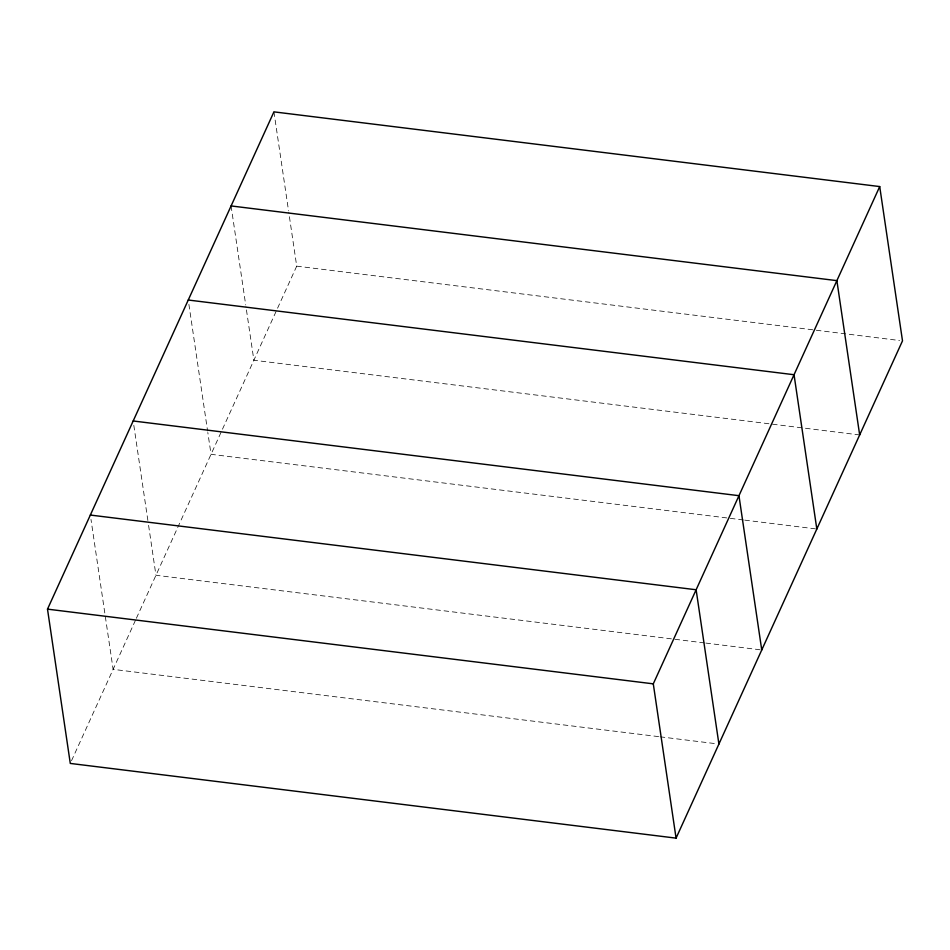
<?xml version="1.0" encoding="UTF-8"?>
<svg xmlns="http://www.w3.org/2000/svg" width="950" height="950" viewBox="0 0 950 950"><rect width="100%" height="100%" fill="white"/><g stroke="black" fill="none" stroke-linecap="round" stroke-linejoin="round"><path stroke-width="0.71" stroke-dasharray="4.75 3.56" d="M71.511 760.748L135.767 619.626M136.373 618.284L296.709 266.154L288.764 212.301M296.709 266.154L899.555 340.504M859.667 434.946L253.876 360.24L245.919 306.375M743.304 519.959L211.042 454.314L207.812 432.476M744.776 520.137L816.822 529.019M704.401 642.913L155.954 575.273L148.438 524.329M705.874 643.091L760.273 649.8M658.623 736.63L113.121 669.358L90.986 519.424M660.096 736.808L717.44 743.886M273.933 111.862L288.551 210.841M231.088 205.936L245.706 304.926M188.896 304.38L207.599 431.027M133.819 425.351L148.224 522.868"/><path stroke-width="1.43" d="M47.5 609.14L273.933 111.862L879.712 186.568L902.5 340.86L676.068 838.137L70.288 763.432L47.5 609.14L653.291 683.846L879.712 186.568M231.088 205.936L836.879 280.642L859.667 434.946M188.254 300.022L794.046 374.728L816.822 529.019M133.178 420.981L738.957 495.686L761.746 649.978M90.333 515.054L696.124 589.76L718.913 744.064M653.291 683.846L676.068 838.137"/></g></svg>
